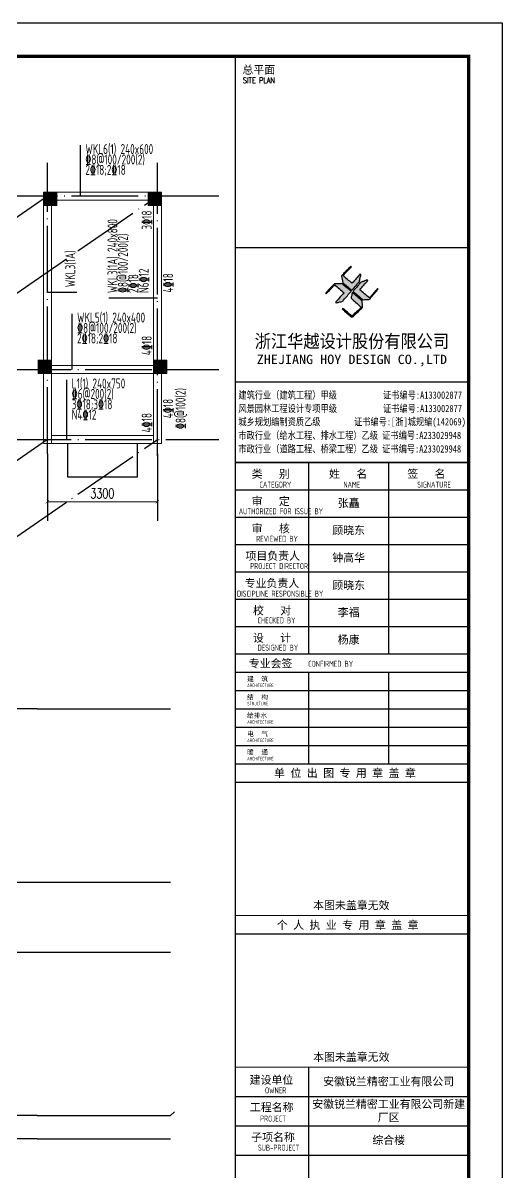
# Model space of a CAD drawing. Extents: x -638872 to -278819, y -139534 to 213996.
# Drawn here: x -293188 to -278819, y -38055 to -3591 of the extents above; entities that cross this region are included whole.
import ezdxf
from ezdxf.enums import TextEntityAlignment as Align

# ---------------------------------------------------------------- set-up
doc = ezdxf.new("R2010")
doc.units = 0
doc.header["$LTSCALE"] = 1000
doc.header["$MEASUREMENT"] = 0
doc.linetypes.add('DOTE', pattern=[2.42, 2, -0.2, 0.02, -0.2])
doc.linetypes.add('线型3', pattern=[500, 300, -200])
doc.layers.get('0').update_dxf_attribs({"linetype": 'CONTINUOUS'})
doc.layers.get('Defpoints').update_dxf_attribs({"linetype": 'CONTINUOUS'})
for name, color, linetype in [('AXIS', 171, 'CONTINUOUS'), ('DOTE', 14, 'DOTE'), ('PUB_TITLE', 171, 'CONTINUOUS'), ('ROOF', 150, 'CONTINUOUS'), ('TK', 4, 'CONTINUOUS')]:
    doc.layers.add(name, color=color, linetype=linetype)
for name, color, linetype, lineweight in [('COLU', 7, 'CONTINUOUS', 0), ('COLU_HATCH', 251, 'CONTINUOUS', 0), ('梁', 4, 'CONTINUOUS', 18), ('梁原位标注', 7, 'CONTINUOUS', 25), ('梁虚线', 134, '线型3', 18), ('梁集中标注', 2, 'CONTINUOUS', 25), ('梁集中标注竖向', 2, 'CONTINUOUS', 25), ('次梁吊筋标注', 7, 'CONTINUOUS', 18)]:
    doc.layers.add(name, color=color, linetype=linetype, lineweight=lineweight)
doc.styles.add('-宋体', font='', dxfattribs={"width": 0.8})
doc.styles.add('_TCH_DIM_T3', font='SIMPLEX', dxfattribs={"width": 0.705882, "bigfont": 'GBCBIG'})
doc.styles.add('FromPkpm', font='Pkpmeng', dxfattribs={"width": 0.7, "bigfont": 'hztxt'})
doc.styles.add('HT', font='simhei.ttf', dxfattribs={"width": 0.8})
doc.styles.add('ROMANS', font='romans', dxfattribs={"width": 0.65, "height": 231.275})
doc.styles.add('TSSD_REIN', font='tssdeng.shx', dxfattribs={"width": 0.7, "bigfont": 'tssdchn.shx'})
doc.styles.add('图签宋体', font='', dxfattribs={"height": 300})
doc.styles.add('图签黑体', font='simhei.ttf', dxfattribs={"height": 550})
doc.styles.get('-宋体').set_extended_font_data('SimSun')
doc.styles.get('图签宋体').set_extended_font_data('NSimSun')
doc.dimstyles.new('_TCH_ARCH&&100', dxfattribs={"dimtxt": 297.5, "dimasz": 100, "dimexe": 250, "dimexo": 300, "dimgap": 100, "dimtad": 1, "dimdec": 0, "dimzin": 0, "dimdsep": 46, "dimtxsty": '_TCH_DIM_T3', "dimblk": 'ARCHTICK', "dimcen": 0.09, "dimclrt": 7, "dimazin": 2, "dimtfac": 1, "dimtdec": 0, "dimtix": 1, "dimtmove": 2, "dimatfit": 3, "dimfxl": 0, "dimtolj": 1, "dimtzin": 0, "dimarcsym": 0})

# ---------------------------------------------------------------- blocks, each defined once
blk = doc.blocks.new('_ArchTick')
at = {"color": 0, "linetype": 'ByBlock', "const_width": 0.15}
blk.add_lwpolyline([(-0.5, -0.5), (0.5, 0.5)], dxfattribs=at)
blk = doc.blocks.new('*D14')
at = {"layer": 'AXIS', "color": 0, "lineweight": -2}
for p, q in [((-129171, 109950), (-130840, 109950)), ((-130590, 104750), (-130590, 109950)), ((-129171, 104750), (-130840, 104750))]:
    blk.add_line(p, q, dxfattribs=at)
at = {"layer": 'Defpoints', "color": 0}
for p in [(-130590, 109950), (-128871, 109950), (-128871, 104750)]:
    blk.add_point(p, dxfattribs=at)
at = {"layer": 'AXIS', "color": 0, "lineweight": -2, "xscale": 100, "yscale": 100, "zscale": 100}
for p, rotation in [((-130590, 109950), 90), ((-130590, 104750), 270)]:
    blk.add_blockref('_ArchTick', p, dxfattribs=dict(at, rotation=rotation))
at = {"layer": 'AXIS', "color": 7, "insert": (-130838, 107350), "char_height": 297.5, "attachment_point": 5, "rotation": 90, "style": '_TCH_DIM_T3'}
blk.add_mtext('\\A1;5200', dxfattribs=at)
blk = doc.blocks.new('*D15')
at = {"layer": 'AXIS', "color": 0, "lineweight": -2}
for p, q in [((-129171, 104750), (-130840, 104750)), ((-130590, 102650), (-130590, 104750)), ((-129171, 102650), (-130840, 102650))]:
    blk.add_line(p, q, dxfattribs=at)
at = {"layer": 'Defpoints', "color": 0}
for p in [(-130590, 104750), (-128871, 104750), (-128871, 102650)]:
    blk.add_point(p, dxfattribs=at)
at = {"layer": 'AXIS', "color": 0, "lineweight": -2, "xscale": 100, "yscale": 100, "zscale": 100}
for p, rotation in [((-130590, 104750), 90), ((-130590, 102650), 270)]:
    blk.add_blockref('_ArchTick', p, dxfattribs=dict(at, rotation=rotation))
at = {"layer": 'AXIS', "color": 7, "insert": (-130838, 103700), "char_height": 297.5, "attachment_point": 5, "rotation": 90, "style": '_TCH_DIM_T3'}
blk.add_mtext('\\A1;2100', dxfattribs=at)
blk = doc.blocks.new('*D16')
at = {"layer": 'AXIS', "color": 0, "lineweight": -2}
for p, q in [((-127581, 101918), (-127581, 100535)), ((-124281, 101918), (-124281, 100535)), ((-127581, 100785), (-124281, 100785))]:
    blk.add_line(p, q, dxfattribs=at)
at = {"layer": 'Defpoints', "color": 0}
for p in [(-127581, 102218), (-124281, 102218), (-124281, 100785)]:
    blk.add_point(p, dxfattribs=at)
at = {"layer": 'AXIS', "color": 0, "lineweight": -2, "xscale": 100, "yscale": 100, "zscale": 100, "rotation": 180}
blk.add_blockref('_ArchTick', (-127581, 100785), dxfattribs=at)
at = {"layer": 'AXIS', "color": 0, "lineweight": -2, "xscale": 100, "yscale": 100, "zscale": 100}
blk.add_blockref('_ArchTick', (-124281, 100785), dxfattribs=at)
at = {"layer": 'AXIS', "color": 7, "insert": (-125931, 101033), "char_height": 297.5, "attachment_point": 5, "style": '_TCH_DIM_T3'}
blk.add_mtext('\\A1;3300', dxfattribs=at)
blk = doc.blocks.new('A$C053D6479')
at = {"layer": 'PUB_TITLE'}
h = blk.add_hatch(color=256, dxfattribs=at)
h.dxf.hatch_style = 1
edge = h.paths.add_edge_path()
edge.add_spline(control_points=[(1026, 827), (1105, 920), (1188, 1008), (1266, 1102)], knot_values=[13, 13, 13, 13, 14, 14, 14, 14], degree=3, periodic=0)
edge.add_spline(control_points=[(1266, 1102), (1258, 1111), (1249, 1119), (1239, 1116)], knot_values=[12, 12, 12, 12, 13, 13, 13, 13], degree=3, periodic=0)
edge.add_spline(control_points=[(1239, 1116), (1210, 1107), (1179, 1092), (1144, 1077)], knot_values=[11, 11, 11, 11, 12, 12, 12, 12], degree=3, periodic=0)
edge.add_spline(control_points=[(1144, 1077), (1109, 1063), (1069, 1053), (1047, 1038)], knot_values=[10, 10, 10, 10, 11, 11, 11, 11], degree=3, periodic=0)
edge.add_spline(control_points=[(1047, 1038), (1028, 1026), (1007, 992), (991, 972)], knot_values=[9, 9, 9, 9, 10, 10, 10, 10], degree=3, periodic=0)
edge.add_spline(control_points=[(991, 972), (942, 913), (899, 868), (849, 810)], knot_values=[8, 8, 8, 8, 9, 9, 9, 9], degree=3, periodic=0)
edge.add_spline(control_points=[(849, 810), (842, 801), (822, 776), (822, 775)], knot_values=[7, 7, 7, 7, 8, 8, 8, 8], degree=3, periodic=0)
edge.add_spline(control_points=[(822, 775), (823, 771), (848, 752), (859, 744)], knot_values=[6, 6, 6, 6, 7, 7, 7, 7], degree=3, periodic=0)
edge.add_spline(control_points=[(859, 744), (949, 670), (1035, 592), (1122, 521)], knot_values=[5, 5, 5, 5, 6, 6, 6, 6], degree=3, periodic=0)
edge.add_spline(control_points=[(1122, 521), (1153, 527), (1185, 530), (1217, 533)], knot_values=[4, 4, 4, 4, 5, 5, 5, 5], degree=3, periodic=0)
edge.add_spline(control_points=[(1217, 533), (1246, 535), (1293, 532), (1316, 542)], knot_values=[3, 3, 3, 3, 4, 4, 4, 4], degree=3, periodic=0)
edge.add_spline(control_points=[(1316, 542), (1327, 547), (1338, 565), (1349, 579)], knot_values=[2, 2, 2, 2, 3, 3, 3, 3], degree=3, periodic=0)
edge.add_spline(control_points=[(1349, 579), (1423, 670), (1507, 759), (1572, 848)], knot_values=[1, 1, 1, 1, 2, 2, 2, 2], degree=3, periodic=0)
edge.add_spline(control_points=[(1572, 848), (1564, 852), (1561, 861), (1551, 862)], knot_values=[0, 0, 0, 0, 1, 1, 1, 1], degree=3, periodic=0)
edge.add_spline(control_points=[(1551, 862), (1469, 769), (1393, 671), (1310, 579)], knot_values=[15, 15, 15, 15, 16, 16, 16, 16], degree=3, periodic=0)
edge.add_spline(control_points=[(1310, 579), (1216, 662), (1118, 742), (1026, 827)], knot_values=[14, 14, 14, 14, 15, 15, 15, 15], degree=3, periodic=0)
at = {"layer": 'TK'}
h = blk.add_hatch(color=256, dxfattribs=at)
h.dxf.hatch_style = 2
edge = h.paths.add_edge_path()
edge.add_spline(control_points=[(906, 946), (906, 946), (906, 946), (866, 899), (814, 839), (806, 829), (789, 806), (787, 806), (777, 804), (728, 856), (719, 864), (651, 922), (580, 978), (514, 1036), (509, 1106), (488, 1176), (479, 1247), (570, 1343), (663, 1436), (758, 1526), (764, 1523), (768, 1518), (774, 1515), (693, 1422), (599, 1343), (520, 1249), (607, 1171), (698, 1096), (789, 1021), (874, 1109), (950, 1206), (1031, 1298), (1066, 1286), (1054, 1262), (1045, 1224), (1036, 1188), (1031, 1158), (1024, 1121), (1020, 1104), (1017, 1085), (1012, 1071), (1004, 1052), (976, 1026), (956, 1003), (906, 946)], knot_values=[-1, 0, 0, 0, 0, 0.0001, 1, 1, 1, 2, 2, 2, 3, 3, 3, 4, 4, 4, 5, 5, 5, 6, 6, 6, 7, 7, 7, 8, 8, 8, 9, 9, 9, 10, 10, 10, 11, 11, 11, 12, 12, 12, 13, 13, 13, 14, 14, 14, 14], degree=3, periodic=0)
h = blk.add_hatch(color=256, dxfattribs=at)
h.dxf.hatch_style = 2
edge = h.paths.add_edge_path()
edge.add_spline(control_points=[(291, 452), (291, 452), (291, 452), (313, 470), (322, 480), (400, 566), (477, 652), (553, 736), (460, 815), (366, 894), (270, 970), (183, 883), (101, 791), (16, 703), (-18, 714), (9, 735), (28, 755), (103, 838), (192, 930), (266, 1005), (319, 1009), (387, 1005), (442, 1007), (456, 1008), (472, 1011), (485, 1007), (507, 1000), (534, 967), (555, 949), (624, 891), (699, 833), (760, 773), (689, 691), (614, 604), (539, 517), (529, 505), (516, 487), (506, 482), (492, 475), (469, 472), (452, 467), (416, 456), (383, 448), (342, 438), (323, 433), (297, 422), (293, 440), (291, 452)], knot_values=[-1, 0, 0, 0, 0, 0.0001, 1, 1, 1, 2, 2, 2, 3, 3, 3, 4, 4, 4, 5, 5, 5, 6, 6, 6, 7, 7, 7, 8, 8, 8, 9, 9, 9, 10, 10, 10, 11, 11, 11, 12, 12, 12, 13, 13, 13, 14, 14, 14, 15, 15, 15, 15], degree=3, periodic=0)
h = blk.add_hatch(color=256, dxfattribs=at)
h.dxf.hatch_style = 2
edge = h.paths.add_edge_path()
edge.add_spline(control_points=[(662, 103), (662, 103), (662, 103), (616, 143), (568, 186), (545, 207), (518, 224), (499, 250), (501, 259), (511, 261), (516, 267), (609, 192), (696, 111), (785, 33), (883, 118), (977, 208), (1070, 298), (992, 373), (892, 456), (803, 534), (791, 544), (768, 561), (766, 569), (761, 588), (776, 634), (780, 655), (785, 690), (788, 721), (795, 746), (897, 661), (998, 576), (1097, 490), (1100, 425), (1106, 361), (1107, 294), (1018, 207), (925, 121), (830, 33), (818, 21), (800, 0), (787, 0), (768, -1), (725, 49), (712, 60), (662, 103)], knot_values=[-1, 0, 0, 0, 0, 0.0001, 1, 1, 1, 2, 2, 2, 3, 3, 3, 4, 4, 4, 5, 5, 5, 6, 6, 6, 7, 7, 7, 8, 8, 8, 9, 9, 9, 10, 10, 10, 11, 11, 11, 12, 12, 12, 13, 13, 13, 14, 14, 14, 14], degree=3, periodic=0)
for points, knots in [([(1031, 1298), (1066, 1286), (1054, 1262), (1045, 1224), (1036, 1188), (1031, 1158), (1024, 1121), (1020, 1104), (1017, 1085), (1012, 1071), (1004, 1052), (976, 1026), (956, 1003), (906, 946), (866, 899), (814, 839), (806, 829), (789, 806), (787, 806), (777, 804), (728, 856), (719, 864), (651, 922), (580, 978), (514, 1036), (509, 1106), (488, 1176), (479, 1247), (570, 1343), (663, 1436), (758, 1526), (764, 1523), (768, 1518), (774, 1515), (693, 1422), (599, 1343), (520, 1249), (607, 1171), (698, 1096), (789, 1021), (874, 1109), (950, 1206), (1031, 1298)], [0, 0, 0, 0, 1, 1, 1, 2, 2, 2, 3, 3, 3, 4, 4, 4, 5, 5, 5, 6, 6, 6, 7, 7, 7, 8, 8, 8, 9, 9, 9, 10, 10, 10, 11, 11, 11, 12, 12, 12, 13, 13, 13, 14, 14, 14, 14]), ([(1551, 862), (1561, 861), (1564, 852), (1572, 848), (1507, 759), (1423, 670), (1349, 579), (1338, 565), (1327, 547), (1316, 542), (1293, 532), (1246, 535), (1217, 533), (1185, 530), (1153, 527), (1122, 521), (1035, 592), (949, 670), (859, 744), (848, 752), (823, 771), (822, 775), (822, 776), (842, 801), (849, 810), (899, 868), (942, 913), (991, 972), (1007, 992), (1028, 1026), (1047, 1038), (1069, 1053), (1109, 1063), (1144, 1077), (1179, 1092), (1210, 1107), (1239, 1116), (1249, 1119), (1258, 1111), (1266, 1102), (1188, 1008), (1105, 920), (1026, 827), (1118, 742), (1216, 662), (1310, 579), (1393, 671), (1469, 769), (1551, 862)], [0, 0, 0, 0, 1, 1, 1, 2, 2, 2, 3, 3, 3, 4, 4, 4, 5, 5, 5, 6, 6, 6, 7, 7, 7, 8, 8, 8, 9, 9, 9, 10, 10, 10, 11, 11, 11, 12, 12, 12, 13, 13, 13, 14, 14, 14, 15, 15, 15, 16, 16, 16, 16]), ([(555, 949), (624, 891), (699, 833), (760, 773), (689, 691), (614, 604), (539, 517), (529, 505), (516, 487), (506, 482), (492, 475), (469, 472), (452, 467), (416, 456), (383, 448), (342, 438), (323, 433), (297, 422), (293, 440), (291, 452), (313, 470), (322, 480), (400, 566), (477, 652), (553, 736), (460, 815), (366, 894), (270, 970), (183, 883), (101, 791), (16, 703), (-18, 714), (9, 735), (28, 755), (103, 838), (192, 930), (266, 1005), (319, 1009), (387, 1005), (442, 1007), (456, 1008), (472, 1011), (485, 1007), (507, 1000), (534, 967), (555, 949)], [0, 0, 0, 0, 1, 1, 1, 2, 2, 2, 3, 3, 3, 4, 4, 4, 5, 5, 5, 6, 6, 6, 7, 7, 7, 8, 8, 8, 9, 9, 9, 10, 10, 10, 11, 11, 11, 12, 12, 12, 13, 13, 13, 14, 14, 14, 15, 15, 15, 15]), ([(1097, 490), (1100, 425), (1106, 361), (1107, 294), (1018, 207), (925, 121), (830, 33), (818, 21), (800, 0), (787, 0), (768, -1), (725, 49), (712, 60), (662, 103), (616, 143), (568, 186), (545, 207), (518, 224), (499, 250), (501, 259), (511, 261), (516, 267), (609, 192), (696, 111), (785, 33), (883, 118), (977, 208), (1070, 298), (992, 373), (892, 456), (803, 534), (791, 544), (768, 561), (766, 569), (761, 588), (776, 634), (780, 655), (785, 690), (788, 721), (795, 746), (897, 661), (998, 576), (1097, 490)], [0, 0, 0, 0, 1, 1, 1, 2, 2, 2, 3, 3, 3, 4, 4, 4, 5, 5, 5, 6, 6, 6, 7, 7, 7, 8, 8, 8, 9, 9, 9, 10, 10, 10, 11, 11, 11, 12, 12, 12, 13, 13, 13, 14, 14, 14, 14])]:
    blk.add_open_spline(points, degree=3, knots=knots, dxfattribs=at)
blk = doc.blocks.new('GeYuanFrame_11813176', base_point=(18.76, 4.34))
at = {"layer": 'PUB_TITLE'}
for points in [[(703.76, 235.14), (703.76, 292.54)], [(727.76, 235.14), (727.76, 292.54)], [(703.76, 202.14), (703.76, 229.64)], [(727.76, 202.14), (727.76, 229.64)], [(703.76, 14.34), (703.76, 111.14)]]:
    blk.add_lwpolyline(points, dxfattribs=at)
at = {"layer": 'TK'}
for p, q in [((43.76, 414.34), (751.76, 414.34)), ((681.76, 316.74), (751.76, 316.74)), ((681.76, 284.34), (751.76, 284.34)), ((681.76, 276.14), (751.76, 276.14)), ((681.76, 267.94), (751.76, 267.94)), ((681.76, 259.74), (751.76, 259.74)), ((681.76, 251.54), (751.76, 251.54)), ((681.76, 243.34), (751.76, 243.34)), ((681.76, 235.14), (751.76, 235.14)), ((681.76, 235.14), (751.76, 235.14)), ((681.76, 102.34), (751.76, 102.34)), ((681.76, 93.54), (751.76, 93.54)), ((681.76, 84.74), (703.76, 84.74)), ((681.76, 84.74), (751.76, 84.74))]:
    blk.add_line(p, q, dxfattribs=at)
for points in [[(18.76, 424.34), (761.76, 424.34), (761.76, 4.34), (18.76, 4.34), (18.76, 424.34)], [(681.76, 292.54), (751.76, 292.54)], [(681.76, 235.14), (751.76, 235.14)], [(681.76, 229.64), (751.76, 229.64)], [(681.76, 224.14), (751.76, 224.14)], [(681.76, 218.64), (751.76, 218.64)], [(681.76, 213.14), (751.76, 213.14)], [(681.76, 207.64), (751.76, 207.64)], [(681.76, 202.14), (751.76, 202.14)], [(681.76, 196.64), (751.76, 196.64)], [(681.76, 151.14), (751.76, 151.14)]]:
    blk.add_lwpolyline(points, dxfattribs=at)
at = {"layer": 'TK', "const_width": 1}
blk.add_lwpolyline([(751.76, 414.34), (43.76, 414.34), (43.76, 14.34), (751.76, 14.34)], close=True, dxfattribs=at)
at = {"layer": 'TK'}
for points, const_width in [([(681.76, 414.34), (681.76, 14.34)], 0.4), ([(681.76, 356.95), (751.76, 356.95)], 0.35), ([(681.76, 292.54), (751.76, 292.54)], 0.35), ([(681.76, 292.54), (751.76, 292.54)], 0.35), ([(681.76, 235.14), (751.76, 235.14)], 0.35), ([(681.76, 202.14), (751.76, 202.14)], 0.35), ([(681.76, 156.64), (751.76, 156.64)], 0.35), ([(681.76, 111.14), (751.76, 111.14)], 0.35)]:
    blk.add_lwpolyline(points, dxfattribs=dict(at, const_width=const_width))
at = {"layer": 'PUB_TITLE', "xscale": 0.01000000000021828, "yscale": 0.01000000000021828, "zscale": 0.01}
blk.add_blockref('A$C053D6479', (708.86, 336.08), dxfattribs=at)
at = {"layer": 'TK', "style": '图签宋体'}
for s, height, p in [('总平面', 2.4, (683.9, 409.1)), ('类   别', 2.4, (686.65, 287.9)), ('姓   名', 2.4, (709.87, 287.9)), ('签   名', 2.4, (733.35, 287.9)), ('审   定', 2.4, (686.65, 279.7)), ('审   核', 2.4, (686.65, 271.5)), ('项目负责人', 2.4, (684.8, 263.3)), ('专业负责人', 2.4, (684.56, 255.1)), ('校   对', 2.4, (687.06, 246.9)), ('设   计', 2.4, (687.03, 238.7)), ('专业会签', 2.4, (685.79, 231.05)), ('建  筑', 1.44, (685.28, 226.92)), ('结  构', 1.44, (685.28, 221.42)), ('给排水', 1.44, (685.28, 215.92)), ('电  气', 1.44, (685.28, 210.42)), ('暖  通', 1.44, (685.28, 204.92)), ('单 位 出 图 专 用 章 盖 章', 2.4, (693.39, 198.16)), ('本图未盖章无效', 2.4, (705.1, 158.51)), ('个 人 执 业 专 用 章 盖 章', 2.4, (694.19, 152.58)), ('本图未盖章无效', 2.4, (705.1, 113.01)), ('建设单位', 2.4, (686.06, 106.14)), ('工程名称', 2.4, (686.14, 97.93)), ('子项名称', 2.4, (686.52, 88.95))]:
    blk.add_text(s, height=height, dxfattribs=at).set_placement(p)
at = {"layer": 'TK'}
for s, height, style, width, p in [('SITE PLAN', 1.697, 'ROMANS', 0.76, (684.02, 406.31)), ('建筑行业（建筑工程）甲级           证书编号:A133002877', 2.2, '-宋体', 0.8, (682.67, 311.64)), ('风景园林工程设计专项甲级           证书编号:A133002877', 2.2, '-宋体', 0.8, (682.67, 307.62)), ('城乡规划编制资质乙级        证书编号:[浙]城规编(142069)', 2.2, '-宋体', 0.8, (682.67, 303.63)), ('市政行业（给水工程、排水工程）乙级 证书编号:A233029948', 2.2, '-宋体', 0.8, (682.67, 299.55)), ('市政行业（道路工程、桥梁工程）乙级 证书编号:A233029948', 2.2, '-宋体', 0.8, (682.67, 295.5)), ('CATEGORY', 1.8, 'TSSD_REIN', 0.7, (688.99, 284.98)), ('NAME', 1.8, 'TSSD_REIN', 0.7, (714.18, 284.98)), ('SIGNATURE', 1.8, 'TSSD_REIN', 0.7, (736.34, 284.98)), ('AUTHORIZED FOR ISSUE BY', 1.8, 'TSSD_REIN', 0.7, (682.79, 276.98)), ('REVIEWED BY', 1.8, 'TSSD_REIN', 0.7, (688.03, 268.72)), ('PROJECT DIRECTOR', 1.8, 'TSSD_REIN', 0.7, (686.22, 260.55)), ('DISCIPLINE RESPONSIBLE BY', 1.8, 'TSSD_REIN', 0.7, (682.25, 252.28)), ('CHECKED BY', 1.8, 'TSSD_REIN', 0.7, (688.42, 244.25)), ('DESIGNED BY', 1.8, 'TSSD_REIN', 0.7, (688.43, 236.08)), ('CONFIRMED BY', 1.8, 'TSSD_REIN', 0.7, (703.61, 231.23)), ('ARCHITECTURE', 1.08, 'TSSD_REIN', 0.7, (685.32, 225.15)), ('STRUCTURE', 1.08, 'TSSD_REIN', 0.7, (685.32, 219.65)), ('ARCHITECTURE', 1.08, 'TSSD_REIN', 0.7, (685.32, 214.15)), ('ARCHITECTURE', 1.08, 'TSSD_REIN', 0.7, (685.32, 208.65)), ('ARCHITECTURE', 1.08, 'TSSD_REIN', 0.7, (685.32, 203.15)), ('OWNER', 1.8, 'TSSD_REIN', 0.7, (690.65, 103.29)), ('PROJECT', 1.8, 'TSSD_REIN', 0.7, (689.19, 94.83)), ('SUB-PROJECT', 1.8, 'TSSD_REIN', 0.7, (688.53, 86.11))]:
    blk.add_text(s, height=height, dxfattribs=dict(at, style=style, width=width)).set_placement(p)
for s, height, style, width, p in [('浙江华越设计股份有限公司', 3.96, 'HT', 0.9, (716.74, 328.97)), ('ZHEJIANG HOY DESIGN CO.,LTD', 2.8, '图签黑体', 1.11, (716.73, 323.1))]:
    blk.add_text(s, height=height, dxfattribs=dict(at, style=style, width=width)).set_placement(p, align=Align.MIDDLE)
at = {"layer": 'TK', "char_height": 2.4, "attachment_point": 5, "style": '图签宋体'}
for s, insert, width in [('张矗', (715.76, 280.21), 24), ('顾晓东', (715.76, 272.04), 24), ('钟高华', (715.76, 263.84), 24), ('顾晓东', (715.76, 255.57), 24), ('李福', (715.76, 247.44), 24), ('杨康', (715.76, 239.24), 24), ('安徽锐兰精密工业有限公司', (727.76, 106.74), 48), ('安徽锐兰精密工业有限公司新建厂区', (727.76, 97.94), 48), ('综合楼', (727.76, 89.14), 48)]:
    blk.add_mtext(s, dxfattribs=dict(at, insert=insert, width=width))
blk = doc.blocks.new('www')
at = {"layer": 'AXIS'}
for p, q in [((-128870.7, 109950.4), (-132089.7, 109950.4)), ((-128870.7, 104750.4), (-132089.7, 104750.4)), ((-128870.7, 102650.4), (-132089.7, 102650.4)), ((-127580.8, 102218.3), (-127580.8, 100215.6)), ((-124280.8, 102218.3), (-124280.8, 100215.6))]:
    blk.add_line(p, q, dxfattribs=at)
at = {"layer": 'DOTE', "color": 8, "linetype": 'DOTE'}
for p, q in [((-127580.8, 102218.3), (-127580.8, 110950.4)), ((-124280.8, 102160.1), (-124280.8, 110950.4)), ((-122441.4, 109950.4), (-128870.7, 109950.4)), ((-128870.7, 104750.4), (-122441.4, 104750.4)), ((-128870.7, 102650.4), (-122441.4, 102650.4))]:
    blk.add_line(p, q, dxfattribs=at)
at = {"layer": 'AXIS'}
for p1, p2, distance, text, picture, middle in [((-128870.7, 104750.4), (-128870.7, 109950.4), 1719, '5200', '*D14', (-130838.4, 107350.4)), ((-128870.7, 102650.4), (-128870.7, 104750.4), 1719, '2100', '*D15', (-130838.4, 103700.4)), ((-127580.8, 102218.3), (-124280.8, 102218.3), -1433.7, '3300', '*D16', (-125930.8, 101033.3))]:
    dim = blk.add_aligned_dim(p1=p1, p2=p2, distance=distance, text=text, dimstyle='_TCH_ARCH&&100', dxfattribs=at)
    dim.commit()
    dim.dimension.update_dxf_attribs({"geometry": picture, "text_midpoint": middle})

msp = doc.modelspace()

# ---------------------------------------------------------------- hatches: boundary and pattern name
at = {"layer": 'COLU_HATCH'}
for points in [[(-292177.2, -9065.78), (-292177.2, -8665.78), (-292577.2, -8665.78), (-292577.2, -9065.78)], [(-289037.2, -9065.78), (-289037.2, -8665.78), (-289437.2, -8665.78), (-289437.2, -9065.78)], [(-292337.2, -14105.78), (-292337.2, -13705.78), (-292737.2, -13705.78), (-292737.2, -14105.78)], [(-288877.2, -14105.78), (-288877.2, -13705.78), (-289277.2, -13705.78), (-289277.2, -14105.78)]]:
    msp.add_hatch(color=256, dxfattribs=at).paths.add_polyline_path(points)

# ---------------------------------------------------------------- linework, layer by layer
at = {"layer": 'AXIS'}
for p, q in [((-292762.43, -24163.97), (-288762.43, -24163.97)), ((-292762.43, -29363.97), (-288762.43, -29363.97)), ((-292762.43, -31463.97), (-288762.43, -31463.97)), ((-292762.43, -36363.97), (-288762.43, -36363.97)), ((-288645.27, -36246.82), (-288762.43, -36363.97)), ((-292762.43, -37063.97), (-288762.43, -37063.97))]:
    msp.add_line(p, q, dxfattribs=at)
at = {"layer": 'COLU'}
for points in [[(-292177.2, -9065.78), (-292177.2, -8665.78), (-292577.2, -8665.78), (-292577.2, -9065.78)], [(-289037.2, -9065.78), (-289037.2, -8665.78), (-289437.2, -8665.78), (-289437.2, -9065.78)], [(-292337.2, -14105.78), (-292337.2, -13705.78), (-292737.2, -13705.78), (-292737.2, -14105.78)], [(-288877.2, -14105.78), (-288877.2, -13705.78), (-289277.2, -13705.78), (-289277.2, -14105.78)]]:
    msp.add_lwpolyline(points, close=True, dxfattribs=at)
at = {"layer": 'DOTE', "color": 8, "linetype": 'DOTE'}
for p, q in [((-292457.2, -8785.78), (-314762.43, -24163.97)), ((-311462.43, -24163.97), (-289157.2, -8785.78)), ((-292457.2, -16085.78), (-314762.43, -31463.97)), ((-311462.43, -31463.97), (-289157.2, -16085.78)), ((-292762.43, -24163.97), (-337962.43, -24163.97)), ((-337962.43, -29363.97), (-292762.43, -29363.97)), ((-337962.43, -31463.97), (-292762.43, -31463.97)), ((-292762.43, -36363.97), (-337962.43, -36363.97)), ((-292762.43, -37063.97), (-337962.43, -37063.97))]:
    msp.add_line(p, q, dxfattribs=at)
at = {"layer": 'ROOF'}
msp.add_lwpolyline([(-291857.2, -16205.78), (-291857.2, -17205.78), (-289757.2, -17205.78), (-289757.2, -16205.78)], dxfattribs=at)
at = {"layer": '梁', "lineweight": 18, "ltscale": 1}
for p, q in [((-292177.2, -8665.78), (-289437.2, -8665.78)), ((-292577.2, -13705.78), (-292577.2, -9065.78)), ((-289037.2, -13705.78), (-289037.2, -9065.78)), ((-292577.2, -16205.78), (-292577.2, -14105.78)), ((-289037.2, -16205.78), (-289037.2, -14105.78)), ((-292337.2, -16205.78), (-292577.2, -16205.78)), ((-292337.2, -16205.78), (-289277.2, -16205.78)), ((-289037.2, -16205.78), (-289277.2, -16205.78))]:
    msp.add_line(p, q, dxfattribs=at)
at = {"layer": '梁虚线', "lineweight": 18, "ltscale": 1}
for p, q in [((-292177.2, -8905.78), (-289437.2, -8905.78)), ((-292337.2, -13705.78), (-292337.2, -9065.78)), ((-289277.2, -13705.78), (-289277.2, -9065.78)), ((-292337.2, -13865.78), (-289277.2, -13865.78)), ((-292337.2, -14105.78), (-289277.2, -14105.78)), ((-292337.2, -16205.78), (-292337.2, -14105.78)), ((-289277.2, -16205.78), (-289277.2, -14105.78)), ((-292337.2, -15965.78), (-289277.2, -15965.78))]:
    msp.add_line(p, q, dxfattribs=at)
at = {"layer": '梁集中标注', "linetype": 'Continuous', "lineweight": 25, "ltscale": 1}
for p, q in [((-291467.2, -8785.78), (-291467.2, -7259.53)), ((-289157.2, -11841.45), (-290616.14, -11841.45)), ((-291715.55, -13985.78), (-291715.55, -12313.45)), ((-291876.24, -16085.78), (-291876.24, -14290.86))]:
    msp.add_line(p, q, dxfattribs=at)
at = {"layer": '梁集中标注竖向', "linetype": 'Continuous', "lineweight": 25, "ltscale": 1}
msp.add_line((-292457.2, -11666.15), (-291570.51, -11666.15), dxfattribs=at)

# ---------------------------------------------------------------- block references
at = {"layer": 'COLU_HATCH', "xscale": 100, "yscale": 100, "zscale": 100}
msp.add_blockref('GeYuanFrame_11813176', (-353118.7, -45590.96), dxfattribs=at)
at = {"layer": '次梁吊筋标注'}
msp.add_blockref('www', (-164876.4, -118736.14), dxfattribs=at)

# ---------------------------------------------------------------- texts
at = {"layer": '梁原位标注', "lineweight": 25, "style": 'FromPkpm', "width": 0.7}
msp.add_text('3\x8418', height=300, rotation=90, dxfattribs=at).set_placement((-289327.2, -9215.78), align=Align.RIGHT)
for s, p in [('4\x8418', (-288987.2, -11385.78)), ('\x848@100(2)', (-288612.2, -15155.78)), ('4\x8418', (-288987.2, -15155.78))]:
    msp.add_text(s, height=300, rotation=90, dxfattribs=at).set_placement(p, align=Align.TOP_CENTER)
for p in [(-289327.2, -13555.78), (-289327.2, -15872.2)]:
    msp.add_text('4\x8418', height=300, rotation=90, dxfattribs=at).set_placement(p)
at = {"layer": '梁集中标注', "lineweight": 25, "style": 'FromPkpm', "width": 0.7}
for s, p in [('WKL6(1) 240x600', (-291317.2, -7522.03)), ('\x848@100/200(2)', (-291317.2, -7834.53)), ('2\x8418;2\x8418', (-291317.2, -8147.03)), ('WKL5(1) 240x400', (-291565.55, -12575.95)), ('\x848@100/200(2)', (-291565.55, -12888.45)), ('2\x8418;2\x8418', (-291565.55, -13200.95)), ('L1(1) 240x750', (-291726.24, -14553.36)), ('\x846@200(2)', (-291726.24, -14865.86)), ('3\x8418;3\x8418', (-291726.24, -15178.36)), ('N4\x8412', (-291726.24, -15490.86))]:
    msp.add_text(s, height=300, dxfattribs=at).set_placement(p)
for s, p in [('WKL3(1A) 240x800', (-290353.64, -11691.45)), ('\x848@100/200(2)', (-290041.14, -11691.45)), ('N6\x8412', (-289416.14, -11691.45)), ('2\x8418', (-289728.64, -11691.45))]:
    msp.add_text(s, height=300, rotation=90, dxfattribs=at).set_placement(p)
at = {"layer": '梁集中标注竖向', "lineweight": 25, "style": 'FromPkpm', "width": 0.7}
msp.add_text('WKL3(1A)', height=300, rotation=90, dxfattribs=at).set_placement((-291620.51, -11516.15))

doc.saveas('drawing.dxf')
